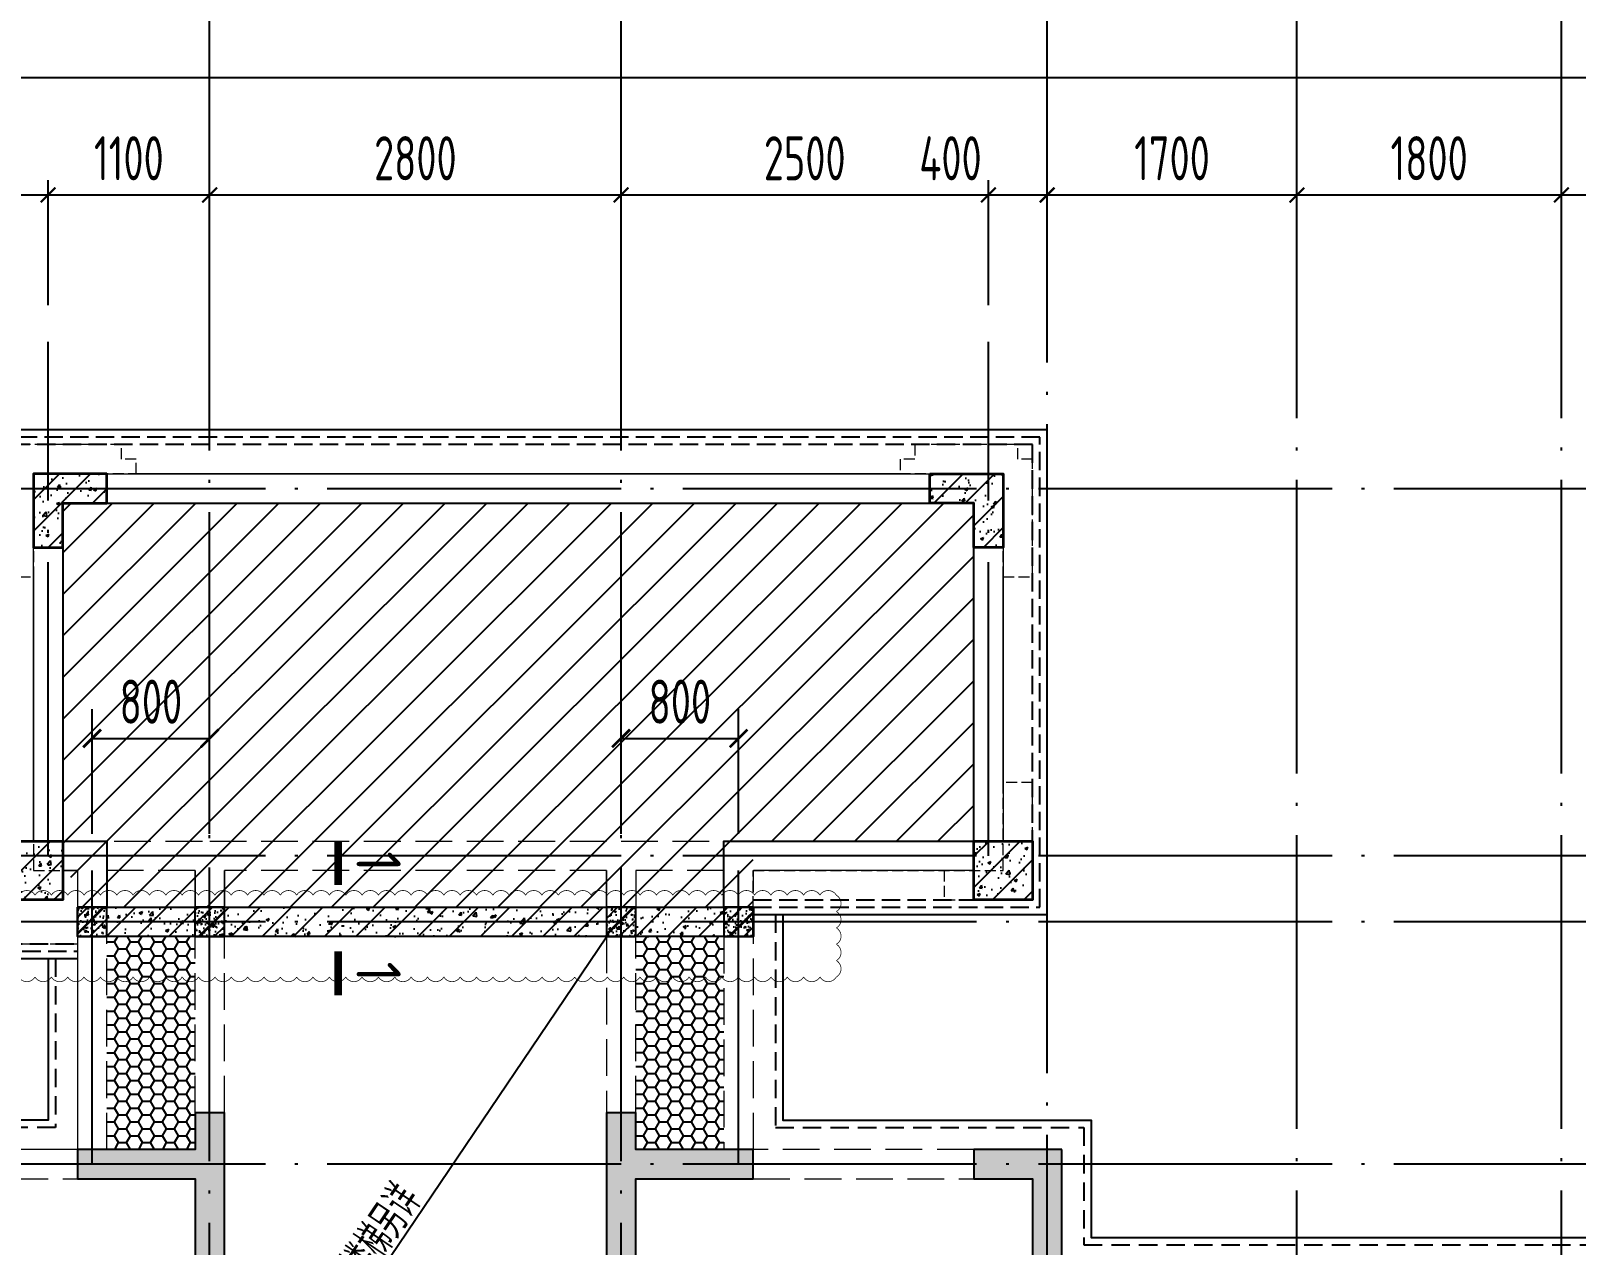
# Model space of a CAD drawing. Extents: x -1307975 to -76406, y -96289 to 379359.
# Drawn here: x -823953 to -813436, y 287817 to 296086 of the extents above; entities that cross this region are included whole.
import ezdxf

# ---------------------------------------------------------------- set-up
doc = ezdxf.new("R2010")
doc.units = 0
doc.header["$LTSCALE"] = 1000
for name, pattern in [('__DASH', [0.35, 0.25, -0.1]), ('DASH', [0.35, 0.25, -0.1]), ('DOTE', [2.42, 2, -0.2, 0.02, -0.2]), ('HIDDEN', [0.375, 0.25, -0.125])]:
    doc.linetypes.add(name, pattern=pattern)
doc.layers.get('0').update_dxf_attribs({"linetype": 'CONTINUOUS'})
doc.layers.get('DEFPOINTS').update_dxf_attribs({"linetype": 'CONTINUOUS'})
for name, color, linetype in [('A-AXIS', 1, 'CONTINUOUS'), ('A-DOTE', 10, 'DOTE'), ('HATCH', 8, 'CONTINUOUS'), ('ROOF', 183, 'CONTINUOUS'), ('S-B板填充', 251, 'CONTINUOUS'), ('S-B板配筋号', 7, 'CONTINUOUS'), ('S-L主梁线', 4, 'DASH'), ('S-Q墙填充', 252, 'CONTINUOUS'), ('S-Q墙实线', 6, 'CONTINUOUS'), ('S-Q墙标注', 3, 'CONTINUOUS'), ('S-Y一般标注', 3, 'CONTINUOUS'), ('S-Z柱填充', 252, 'CONTINUOUS'), ('S-Z柱实线', 6, 'CONTINUOUS'), ('S-构造柱', 212, 'CONTINUOUS'), ('THICK', 6, 'CONTINUOUS'), ('看线', 251, 'CONTINUOUS')]:
    doc.layers.add(name, color=color, linetype=linetype)
doc.layers.add('审图修改', color=2, linetype='CONTINUOUS', plot=False)
doc.layers.add('配箍校核', color=34, linetype='CONTINUOUS', plot=False)
doc.layers.add('平面-看线', color=45, linetype='CONTINUOUS', lineweight=15)
doc.styles.add('TSSD_DIMENSION', font='Tssdeng.shx', dxfattribs={"width": 0.7, "bigfont": 'tssdchn.shx'})
doc.styles.add('TSSD_Label', font='Tssdeng.shx', dxfattribs={"width": 0.7, "bigfont": 'hztxt.shx'})
doc.styles.add('TSSD_REIN', font='tssdeng.shx', dxfattribs={"width": 0.7, "height": 300, "bigfont": 'tssdchn.shx'})
doc.styles.add('结构文字', font='zstxt.shx', dxfattribs={"width": 0.7, "bigfont": 'zshz.shx'})
doc.dimstyles.new('STRUCK', dxfattribs={"dimtxt": 400, "dimasz": 121, "dimexe": 200, "dimexo": 150, "dimgap": 115, "dimtad": 1, "dimdec": 0, "dimdsep": 46, "dimtxsty": '结构文字', "dimblk": 'ARCHTICK', "dimcen": 400, "dimclrd": 3, "dimclre": 3, "dimclrt": 7, "dimadec": 0, "dimazin": 0, "dimtfac": 1, "dimtdec": 0, "dimtix": 1, "dimtmove": 2, "dimatfit": 3, "dimldrblk": '_DIMX', "dimfxl": 1, "dimtolj": 1, "dimtzin": 0, "dimarcsym": 0})
doc.dimstyles.new('TSSD_100_100', dxfattribs={"dimtxt": 300, "dimasz": 100, "dimexe": 100, "dimexo": 250, "dimgap": 100, "dimtad": 1, "dimdec": 0, "dimzin": 0, "dimdsep": 46, "dimtxsty": 'TSSD_DIMENSION', "dimblk": 'ARCHTICK', "dimcen": 0, "dimdle": 100, "dimclrt": 7, "dimadec": 0, "dimazin": 0, "dimtfac": 1, "dimtdec": 0, "dimtix": 1, "dimtmove": 2, "dimatfit": 3, "dimldrblk": 'ARCHTICK', "dimfxl": 1, "dimtolj": 1, "dimtzin": 0, "dimarcsym": 0})
pattern_1 = [(50, (46738.58, -83346.06), (215.17805, -18.82564), [22.5, -247.5]), (355, (46738.58, -83346.06), (-41.6254, 225.65764), [18, -198]), (100.4514, (46756.5, -83347.63), (173.55281, 206.83186), [19.12206, -210.34263]), (46.1842, (46738.58, -83286.06), (320.1723, -49.6557), [33.75, -371.25]), (96.6356, (46765.26, -83290.2), (280.3988, 292.23536), [28.6831, -315.5139]), (351.1842, (46738.58, -83286.06), (280.3986, 292.2356), [27, -297]), (21, (46768.58, -83301.06), (179.07212, -120.78567), [22.5, -247.5]), (326, (46768.58, -83301.06), (72.9946, 217.545), [18, -198]), (71.4514, (46783.5, -83311.13), (252.0668, 96.75915), [19.12206, -210.34263]), (37.5, (46738.58, -83346.06), (3.647957, 99.868156), [0, -195.6, 0, -201, 0, -198.75]), (7.5, (46738.58, -83346.06), (78.92086, 118.323514), [0, -114.6, 0, -191.1, 0, -75.75]), (327.5, (46671.68, -83346.06), (160.14673, -6.76646), [0, -75, 0, -234, 0, -310.5]), (317.5, (46641.68, -83346.06), (174.95585, 30.0315), [0, -97.5, 0, -155.4, 0, -220.5]), (45, (46738.58, -83346.06), (-106.06602, 106.06602), [])]

# ---------------------------------------------------------------- blocks, each defined once
blk = doc.blocks.new('_ArchTick')
at = {"color": 0, "linetype": 'ByBlock', "const_width": 0.15}
blk.add_lwpolyline([(-0.5, -0.5), (0.5, 0.5)], dxfattribs=at)
blk = doc.blocks.new('*D205')
at = {"layer": 'DEFPOINTS', "color": 0, "transparency": 16777216}
for p in [(40700, 22100), (39600, 21100), (40700, 21100)]:
    blk.add_point(p, dxfattribs=at)
at = {"layer": 'S-Y一般标注', "color": 0, "lineweight": -2, "transparency": 16777216}
for p, q in [((39600, 21350), (39600, 22200)), ((40700, 21350), (40700, 22200)), ((39500, 22100), (40800, 22100))]:
    blk.add_line(p, q, dxfattribs=at)
at = {"layer": 'S-Y一般标注', "color": 0, "lineweight": -2, "transparency": 16777216, "xscale": 100, "yscale": 100, "zscale": 100, "rotation": 180}
blk.add_blockref('_ArchTick', (39600, 22100), dxfattribs=at)
at = {"layer": 'S-Y一般标注', "color": 0, "lineweight": -2, "transparency": 16777216, "xscale": 100, "yscale": 100, "zscale": 100}
blk.add_blockref('_ArchTick', (40700, 22100), dxfattribs=at)
at = {"layer": 'S-Y一般标注', "color": 7, "transparency": 16777216, "insert": (40150, 22350), "char_height": 300, "attachment_point": 5, "style": 'TSSD_DIMENSION'}
blk.add_mtext('\\A1;1100', dxfattribs=at)
blk = doc.blocks.new('*D206')
at = {"layer": 'DEFPOINTS', "color": 0, "transparency": 16777216}
for p in [(43500, 22100), (40700, 21100), (43500, 21100)]:
    blk.add_point(p, dxfattribs=at)
at = {"layer": 'S-Y一般标注', "color": 0, "lineweight": -2, "transparency": 16777216}
for p, q in [((40700, 21350), (40700, 22200)), ((43500, 21350), (43500, 22200)), ((40600, 22100), (43600, 22100))]:
    blk.add_line(p, q, dxfattribs=at)
at = {"layer": 'S-Y一般标注', "color": 0, "lineweight": -2, "transparency": 16777216, "xscale": 100, "yscale": 100, "zscale": 100, "rotation": 180}
blk.add_blockref('_ArchTick', (40700, 22100), dxfattribs=at)
at = {"layer": 'S-Y一般标注', "color": 0, "lineweight": -2, "transparency": 16777216, "xscale": 100, "yscale": 100, "zscale": 100}
blk.add_blockref('_ArchTick', (43500, 22100), dxfattribs=at)
at = {"layer": 'S-Y一般标注', "color": 7, "transparency": 16777216, "insert": (42100, 22350), "char_height": 300, "attachment_point": 5, "style": 'TSSD_DIMENSION'}
blk.add_mtext('\\A1;2800', dxfattribs=at)
blk = doc.blocks.new('*D207')
at = {"layer": 'DEFPOINTS', "color": 0, "transparency": 16777216}
for p in [(46400, 22100), (46000, 21100), (46400, 21100)]:
    blk.add_point(p, dxfattribs=at)
at = {"layer": 'S-Y一般标注', "color": 0, "lineweight": -2, "transparency": 16777216}
for p, q in [((46000, 21350), (46000, 22200)), ((46400, 21350), (46400, 22200)), ((45900, 22100), (46500, 22100))]:
    blk.add_line(p, q, dxfattribs=at)
at = {"layer": 'S-Y一般标注', "color": 0, "lineweight": -2, "transparency": 16777216, "xscale": 100, "yscale": 100, "zscale": 100, "rotation": 180}
blk.add_blockref('_ArchTick', (46000, 22100), dxfattribs=at)
at = {"layer": 'S-Y一般标注', "color": 0, "lineweight": -2, "transparency": 16777216, "xscale": 100, "yscale": 100, "zscale": 100}
blk.add_blockref('_ArchTick', (46400, 22100), dxfattribs=at)
at = {"layer": 'S-Y一般标注', "color": 7, "transparency": 16777216, "insert": (45742, 22350), "char_height": 300, "attachment_point": 5, "style": 'TSSD_DIMENSION'}
blk.add_mtext('\\A1;400', dxfattribs=at)
blk = doc.blocks.new('*D208')
at = {"layer": 'DEFPOINTS', "color": 0, "transparency": 16777216}
for p in [(48100, 22100), (46400, 21100), (48100, 21100)]:
    blk.add_point(p, dxfattribs=at)
at = {"layer": 'S-Y一般标注', "color": 0, "lineweight": -2, "transparency": 16777216}
for p, q in [((46400, 21350), (46400, 22200)), ((48100, 21350), (48100, 22200)), ((46300, 22100), (48200, 22100))]:
    blk.add_line(p, q, dxfattribs=at)
at = {"layer": 'S-Y一般标注', "color": 0, "lineweight": -2, "transparency": 16777216, "xscale": 100, "yscale": 100, "zscale": 100, "rotation": 180}
blk.add_blockref('_ArchTick', (46400, 22100), dxfattribs=at)
at = {"layer": 'S-Y一般标注', "color": 0, "lineweight": -2, "transparency": 16777216, "xscale": 100, "yscale": 100, "zscale": 100}
blk.add_blockref('_ArchTick', (48100, 22100), dxfattribs=at)
at = {"layer": 'S-Y一般标注', "color": 7, "transparency": 16777216, "insert": (47250, 22350), "char_height": 300, "attachment_point": 5, "style": 'TSSD_DIMENSION'}
blk.add_mtext('\\A1;1700', dxfattribs=at)
blk = doc.blocks.new('*D209')
at = {"layer": 'DEFPOINTS', "color": 0, "transparency": 16777216}
for p in [(49900, 22100), (48100, 21100), (49900, 21100)]:
    blk.add_point(p, dxfattribs=at)
at = {"layer": 'S-Y一般标注', "color": 0, "lineweight": -2, "transparency": 16777216}
for p, q in [((48100, 21350), (48100, 22200)), ((49900, 21350), (49900, 22200)), ((48000, 22100), (50000, 22100))]:
    blk.add_line(p, q, dxfattribs=at)
at = {"layer": 'S-Y一般标注', "color": 0, "lineweight": -2, "transparency": 16777216, "xscale": 100, "yscale": 100, "zscale": 100, "rotation": 180}
blk.add_blockref('_ArchTick', (48100, 22100), dxfattribs=at)
at = {"layer": 'S-Y一般标注', "color": 0, "lineweight": -2, "transparency": 16777216, "xscale": 100, "yscale": 100, "zscale": 100}
blk.add_blockref('_ArchTick', (49900, 22100), dxfattribs=at)
at = {"layer": 'S-Y一般标注', "color": 7, "transparency": 16777216, "insert": (49000, 22350), "char_height": 300, "attachment_point": 5, "style": 'TSSD_DIMENSION'}
blk.add_mtext('\\A1;1800', dxfattribs=at)
blk = doc.blocks.new('*D210')
at = {"layer": 'DEFPOINTS', "color": 0, "transparency": 16777216}
for p in [(52800, 22100), (49900, 21100), (52800, 21100)]:
    blk.add_point(p, dxfattribs=at)
at = {"layer": 'S-Y一般标注', "color": 0, "lineweight": -2, "transparency": 16777216}
for p, q in [((49900, 21350), (49900, 22200)), ((52800, 21350), (52800, 22200)), ((49800, 22100), (52900, 22100))]:
    blk.add_line(p, q, dxfattribs=at)
at = {"layer": 'S-Y一般标注', "color": 0, "lineweight": -2, "transparency": 16777216, "xscale": 100, "yscale": 100, "zscale": 100, "rotation": 180}
blk.add_blockref('_ArchTick', (49900, 22100), dxfattribs=at)
at = {"layer": 'S-Y一般标注', "color": 0, "lineweight": -2, "transparency": 16777216, "xscale": 100, "yscale": 100, "zscale": 100}
blk.add_blockref('_ArchTick', (52800, 22100), dxfattribs=at)
at = {"layer": 'S-Y一般标注', "color": 7, "transparency": 16777216, "insert": (51350, 22350), "char_height": 300, "attachment_point": 5, "style": 'TSSD_DIMENSION'}
blk.add_mtext('\\A1;2900', dxfattribs=at)
blk = doc.blocks.new('*D212')
at = {"layer": 'DEFPOINTS', "color": 0, "transparency": 16777216}
for p in [(54600, 22900), (4600, 21100), (54600, 21100)]:
    blk.add_point(p, dxfattribs=at)
at = {"layer": 'S-Y一般标注', "color": 0, "lineweight": -2, "transparency": 16777216}
for p, q in [((4600, 21350), (4600, 23000)), ((54600, 21350), (54600, 23000)), ((4500, 22900), (54700, 22900))]:
    blk.add_line(p, q, dxfattribs=at)
at = {"layer": 'S-Y一般标注', "color": 0, "lineweight": -2, "transparency": 16777216, "xscale": 100, "yscale": 100, "zscale": 100, "rotation": 180}
blk.add_blockref('_ArchTick', (4600, 22900), dxfattribs=at)
at = {"layer": 'S-Y一般标注', "color": 0, "lineweight": -2, "transparency": 16777216, "xscale": 100, "yscale": 100, "zscale": 100}
blk.add_blockref('_ArchTick', (54600, 22900), dxfattribs=at)
at = {"layer": 'S-Y一般标注', "color": 7, "transparency": 16777216, "insert": (29600, 23150), "char_height": 300, "attachment_point": 5, "style": 'TSSD_DIMENSION'}
blk.add_mtext('\\A1;50000', dxfattribs=at)
blk = doc.blocks.new('*D227')
at = {"layer": 'DEFPOINTS', "color": 0, "transparency": 16777216}
for p in [(39600, 22100), (37800, 21100), (39600, 21100)]:
    blk.add_point(p, dxfattribs=at)
at = {"layer": 'S-Y一般标注', "color": 0, "lineweight": -2, "transparency": 16777216}
for p, q in [((37800, 21350), (37800, 22200)), ((39600, 21350), (39600, 22200)), ((37700, 22100), (39700, 22100))]:
    blk.add_line(p, q, dxfattribs=at)
at = {"layer": 'S-Y一般标注', "color": 0, "lineweight": -2, "transparency": 16777216, "xscale": 100, "yscale": 100, "zscale": 100, "rotation": 180}
blk.add_blockref('_ArchTick', (37800, 22100), dxfattribs=at)
at = {"layer": 'S-Y一般标注', "color": 0, "lineweight": -2, "transparency": 16777216, "xscale": 100, "yscale": 100, "zscale": 100}
blk.add_blockref('_ArchTick', (39600, 22100), dxfattribs=at)
at = {"layer": 'S-Y一般标注', "color": 7, "transparency": 16777216, "insert": (38700, 22350), "char_height": 300, "attachment_point": 5, "style": 'TSSD_DIMENSION'}
blk.add_mtext('\\A1;1800', dxfattribs=at)
blk = doc.blocks.new('*D228')
at = {"layer": 'DEFPOINTS', "color": 0, "transparency": 16777216}
for p in [(46000, 22100), (43500, 21100), (46000, 21100)]:
    blk.add_point(p, dxfattribs=at)
at = {"layer": 'S-Y一般标注', "color": 0, "lineweight": -2, "transparency": 16777216}
for p, q in [((43500, 21350), (43500, 22200)), ((46000, 21350), (46000, 22200)), ((43400, 22100), (46100, 22100))]:
    blk.add_line(p, q, dxfattribs=at)
at = {"layer": 'S-Y一般标注', "color": 0, "lineweight": -2, "transparency": 16777216, "xscale": 100, "yscale": 100, "zscale": 100, "rotation": 180}
blk.add_blockref('_ArchTick', (43500, 22100), dxfattribs=at)
at = {"layer": 'S-Y一般标注', "color": 0, "lineweight": -2, "transparency": 16777216, "xscale": 100, "yscale": 100, "zscale": 100}
blk.add_blockref('_ArchTick', (46000, 22100), dxfattribs=at)
at = {"layer": 'S-Y一般标注', "color": 7, "transparency": 16777216, "insert": (44750, 22350), "char_height": 300, "attachment_point": 5, "style": 'TSSD_DIMENSION'}
blk.add_mtext('\\A1;2500', dxfattribs=at)
blk = doc.blocks.new('20210729.03492876')
at = {"layer": 'ROOF', "ltscale": 0.8}
for points in [[(40100, 13200), (42100, 13200), (42100, 16500), (34900, 16500), (34900, 12900), (35500, 12900)], [(39900, 13250), (39900, 13700), (41600, 13700), (41600, 16000), (35400, 16000), (35400, 13700), (35700, 13700), (35700, 13250)]]:
    blk.add_lwpolyline(points, dxfattribs=at)
at = {"layer": 'ROOF', "linetype": '__DASH', "ltscale": 0.5}
for points in [[(40100, 13250), (42050, 13250), (42050, 16450), (34950, 16450), (34950, 12950), (35500, 12950)], [(40100, 13300), (42000, 13300), (42000, 16400), (35000, 16400), (35000, 13000), (35500, 13000)]]:
    blk.add_lwpolyline(points, dxfattribs=at)
at = {"layer": '平面-看线', "linetype": 'DASH', "ltscale": 0.3}
for points in [[(40100, 13250), (40100, 13500), (41400, 13500), (41400, 13300), (42000, 13300), (42000, 14100), (41800, 14100), (41800, 15500), (42000, 15500), (42000, 16300), (41900, 16300), (41900, 16400), (41610, 16400), (41610, 16400), (41490, 16400), (41490, 16400), (41200, 16400), (41200, 16300), (41100, 16300), (41100, 16200), (35900, 16200), (35900, 16300), (35800, 16300), (35800, 16400), (35510, 16400), (35510, 16400), (35390, 16400), (35390, 16400), (35100, 16400)], [(35000, 15500), (35200, 15500), (35200, 13700), (35000, 13700)], [(35000, 13000), (35500, 13000)], [(40100, 13250), (40100, 13500), (41800, 13500), (41800, 16200), (35200, 16200), (35200, 13500), (35500, 13500), (35500, 13250)]]:
    blk.add_lwpolyline(points, dxfattribs=at)
at = {"layer": '看线', "color": 201, "linetype": 'HIDDEN', "ltscale": 0.5}
for points in [[(40250, 13200), (40250, 11750), (42350, 11750), (42350, 10950), (48750, 10950), (48750, 9950), (50550, 9950), (50550, 1550), (47600, 1550)], [(35350, 12900), (35350, 11750), (33250, 11750), (33250, 10950), (26850, 10950), (26850, 10950), (25300, 10950)]]:
    blk.add_lwpolyline(points, dxfattribs=at)
at = {"layer": '看线', "color": 201}
for points in [[(40300, 13200), (40300, 11800), (42400, 11800), (42400, 11000), (48800, 11000), (48800, 10000), (50600, 10000), (50600, 1500), (47750, 1500)], [(35300, 12900), (35300, 11800), (33200, 11800), (33200, 11000), (26800, 11000), (26800, 11000), (25300, 11000)]]:
    blk.add_lwpolyline(points, dxfattribs=at)
blk = doc.blocks.new('20210807.15313138')
at = {"layer": 'S-Q墙填充'}
h = blk.add_hatch(color=252, dxfattribs=at)
h.dxf.hatch_style = 1
h.paths.add_polyline_path([(97216, 67840), (97216, 68190), (97016, 68190), (97016, 67940), (96216, 67940), (96216, 67740), (97016, 67740), (97016, 66540), (97216, 66540)])
h = blk.add_hatch(color=252, dxfattribs=at)
h.dxf.hatch_style = 1
h.paths.add_polyline_path([(99816, 67840), (99816, 66540), (100016, 66540), (100016, 67740), (100815, 67740), (100815, 67940), (100016, 67940), (100016, 68190), (99816, 68190)])
h = blk.add_hatch(color=252, dxfattribs=at)
h.dxf.hatch_style = 1
h.paths.add_polyline_path([(102916, 67940), (102316, 67940), (102316, 67740), (102716, 67740), (102716, 66940), (102916, 66940)])
at = {"layer": 'S-Z柱填充'}
h = blk.add_hatch(dxfattribs=at)
h.set_pattern_fill('ARMORED', color=256, scale=30, style=0)
h.set_pattern_definition(pattern_1)
h.paths.add_polyline_path([(96416, 72540), (95916, 72540), (95916, 72040), (96116, 72040), (96116, 72340), (96416, 72340)])
h = blk.add_hatch(dxfattribs=at)
h.set_pattern_fill('ARMORED', color=256, scale=30, style=0)
h.set_pattern_definition(pattern_1)
h.paths.add_polyline_path([(102016, 72540), (102516, 72540), (102516, 72040), (102316, 72040), (102316, 72340), (102016, 72340)])
h = blk.add_hatch(dxfattribs=at)
h.set_pattern_fill('ARMORED', color=256, scale=30, style=0)
h.set_pattern_definition([(50, (-309692.94, 38050.78), (215.178055, -18.82564), [22.5, -247.5]), (355, (-309692.94, 38050.78), (-41.6254, 225.65764), [18, -198]), (100.4514, (-309675.01, 38049.21), (173.55281, 206.83186), [19.12206, -210.34263]), (46.1842, (-309692.94, 38110.78), (320.17231, -49.6557), [33.75, -371.25]), (96.6356, (-309666.26, 38106.64), (280.3988, 292.23536), [28.68309, -315.5139]), (351.1842, (-309692.94, 38110.78), (280.39858, 292.23558), [27, -297]), (21, (-309662.94, 38095.78), (179.072116, -120.78567), [22.5, -247.5]), (326, (-309662.94, 38095.78), (72.9946, 217.54501), [18, -198]), (71.4514, (-309648.02, 38085.71), (252.06679, 96.75915), [19.12206, -210.34263]), (37.5, (-309692.945, 38050.78), (3.647957, 99.868156), [0, -195.6, 0, -201, 0, -198.75]), (7.5, (-309692.94, 38050.78), (78.92086, 118.323514), [0, -114.6, 0, -191.1, 0, -75.75]), (327.5, (-309759.845, 38050.78), (160.146731, -6.766462), [0, -75, 0, -234, 0, -310.5]), (317.5, (-309789.84, 38050.78), (174.95585, 30.031495), [0, -97.5, 0, -155.4, 0, -220.5]), (45, (-309692.94, 38050.78), (-106.066017, 106.066017), [])])
h.paths.add_polyline_path([(95716, 70040), (96116, 70040), (96116, 69640), (95716, 69640)])
h = blk.add_hatch(dxfattribs=at)
h.set_pattern_fill('ARMORED', color=256, scale=30, style=0)
h.set_pattern_definition([(50, (-310092.94, 38050.78), (215.178055, -18.82564), [22.5, -247.5]), (355, (-310092.94, 38050.78), (-41.6254, 225.65764), [18, -198]), (100.4514, (-310075.01, 38049.2), (173.55281, 206.83186), [19.12206, -210.34263]), (46.1842, (-310092.94, 38110.78), (320.17231, -49.6557), [33.75, -371.25]), (96.6356, (-310066.26, 38106.64), (280.3988, 292.23536), [28.68309, -315.5139]), (351.1842, (-310092.94, 38110.78), (280.39858, 292.23558), [27, -297]), (21, (-310062.94, 38095.78), (179.072116, -120.78567), [22.5, -247.5]), (326, (-310062.94, 38095.78), (72.9946, 217.54501), [18, -198]), (71.4514, (-310048.02, 38085.71), (252.06679, 96.75915), [19.12206, -210.34263]), (37.5, (-310092.945, 38050.78), (3.647957, 99.868156), [0, -195.6, 0, -201, 0, -198.75]), (7.5, (-310092.94, 38050.78), (78.92086, 118.323514), [0, -114.6, 0, -191.1, 0, -75.75]), (327.5, (-310159.845, 38050.78), (160.146731, -6.766462), [0, -75, 0, -234, 0, -310.5]), (317.5, (-310189.84, 38050.78), (174.95585, 30.031495), [0, -97.5, 0, -155.4, 0, -220.5]), (45, (-310092.94, 38050.78), (-106.066017, 106.066017), [])])
h.paths.add_polyline_path([(102316, 70040), (102716, 70040), (102716, 69640), (102316, 69640)])
at = {"layer": 'S-L主梁线', "linetype": 'ByBlock', "lineweight": 18}
for p, q in [((96316, 72540), (102016, 72540)), ((95916, 70040), (95916, 72140)), ((102516, 72040), (102516, 70040)), ((96216, 69840), (96216, 67940)), ((102316, 69840), (100816, 69840)), ((96216, 69590), (96216, 69590)), ((96416, 69590), (97016, 69590)), ((97216, 69590), (99816, 69590)), ((100016, 69590), (100616, 69589)), ((96216, 67940), (94716, 67940))]:
    blk.add_line(p, q, dxfattribs=at)
at = {"layer": 'S-L主梁线', "linetype": 'DASH', "lineweight": 18}
for p, q in [((102016, 72340), (96316, 72340)), ((96116, 72140), (96116, 70040)), ((102316, 70040), (102316, 72040)), ((96116, 70040), (97116, 70040)), ((97116, 70040), (99916, 70040)), ((99916, 70040), (100716, 70040)), ((100716, 70040), (102316, 70040)), ((96216, 69840), (96116, 69840)), ((96416, 69490), (96416, 69840)), ((96416, 69840), (96416, 69590)), ((97016, 69840), (96416, 69840)), ((97016, 69840), (97016, 69590)), ((97016, 69590), (97016, 69840)), ((97216, 69590), (97216, 69840)), ((97216, 69840), (97216, 69590)), ((99816, 69840), (97216, 69840)), ((99816, 69840), (99816, 69590)), ((99816, 69590), (99816, 69840)), ((100016, 69840), (100016, 69590)), ((100016, 69840), (100016, 69590)), ((100616, 69840), (100016, 69840)), ((100616, 69840), (100616, 69589)), ((100616, 69589), (100616, 69840)), ((100816, 67940), (100816, 69840)), ((97016, 69390), (96416, 69390)), ((96416, 67940), (96416, 69390)), ((97016, 68190), (97016, 69390)), ((97216, 68190), (97216, 69390)), ((99816, 69390), (97216, 69390)), ((99816, 69390), (99816, 68190)), ((100616, 69389), (100016, 69390)), ((100016, 68190), (100016, 69390)), ((100616, 69389), (100616, 67940)), ((102316, 67940), (100816, 67940)), ((94716, 67740), (96216, 67740)), ((100815, 67740), (102316, 67740))]:
    blk.add_line(p, q, dxfattribs=at)
at = {"layer": 'S-Q墙实线'}
blk.add_lwpolyline([(97216, 67840), (97216, 68190), (97016, 68190), (97016, 67940), (96216, 67940), (96216, 67740), (97016, 67740), (97016, 66540), (97216, 66540), (97216, 67840)], dxfattribs=at)
for points in [[(99816, 67840), (99816, 66540), (100016, 66540), (100016, 67740), (100815, 67740), (100815, 67940), (100016, 67940), (100016, 68190), (99816, 68190)], [(102916, 67940), (102316, 67940), (102316, 67740), (102716, 67740), (102716, 66940), (102916, 66940)]]:
    blk.add_lwpolyline(points, close=True, dxfattribs=at)
at = {"layer": 'S-Z柱实线', "lineweight": 35}
for points in [[(96416, 72540), (95916, 72540), (95916, 72040), (96116, 72040), (96116, 72340), (96416, 72340), (96416, 72540)], [(102016, 72540), (102516, 72540), (102516, 72040), (102316, 72040), (102316, 72340), (102016, 72340), (102016, 72540)]]:
    blk.add_lwpolyline(points, dxfattribs=at)
for points in [[(95716, 70040), (96116, 70040), (96116, 69640), (95716, 69640)], [(102316, 70040), (102716, 70040), (102716, 69640), (102316, 69640)]]:
    blk.add_lwpolyline(points, close=True, dxfattribs=at)
blk = doc.blocks.new('20210730.02141516')
at = {"layer": 'S-构造柱'}
h = blk.add_hatch(dxfattribs=at)
h.set_pattern_fill('ARMORED', color=256, scale=15, angle=-90, style=0)
h.set_pattern_definition([(320, (-154189.41, 3278673.45), (-9.4128202, -107.5890274), [11.25, -123.75]), (265, (-154189.41, 3278673.45), (112.82882, 20.8127), [9, -99]), (10.4514, (-154190.19, 3278664.49), (103.4159313, -86.7764073), [9.5610285, -105.1713168]), (316.1842, (-154159.41, 3278673.45), (-24.827852, -160.0861573), [16.875, -185.625]), (6.6356, (-154161.48, 3278660.11), (146.117681, -140.199406), [14.341543, -157.75695]), (261.1842, (-154159.41, 3278673.45), (146.11779, -140.199292), [13.5, -148.5]), (291, (-154166.91, 3278658.45), (-60.3928336, -89.5360578), [11.25, -123.75]), (236, (-154166.91, 3278658.45), (108.7725068, -36.4972998), [9, -99]), (341.4514, (-154171.94, 3278650.99), (48.3795745, -126.0333943), [9.5610285, -105.1713168]), (307.5, (-154189.41, 3278673.454), (49.93407807, -1.8239783), [0, -97.8, 0, -100.5, 0, -99.375]), (277.5, (-154189.41, 3278673.454), (59.1617568, -39.4604306), [0, -57.3, 0, -95.55, 0, -37.875]), (237.5, (-154189.41, 3278706.904), (-3.38323076, -80.07336543), [0, -37.5, 0, -117, 0, -155.25]), (227.5, (-154189.41, 3278721.904), (15.0157473, -87.4779254), [0, -48.75, 0, -77.7, 0, -110.25]), (315, (-154189.41, 3278673.454), (53.0330086, 53.0330086), [])])
h.paths.add_polyline_path([(200, 200), (200, 0), (0, 0), (0, 200)])
blk.add_lwpolyline([(200, 200), (200, 0), (0, 0), (0, 200)], close=True, dxfattribs=at)
blk = doc.blocks.new('20210809.18285270')
at = {"layer": 'ROOF', "xscale": -1, "rotation": 4.61764226855621e-08}
for p in [(35500, 12550), (36300, 12550), (39100, 12550), (39900, 12550)]:
    blk.add_blockref('20210730.02141516', p, dxfattribs=at)
blk = doc.blocks.new('*D974')
at = {"layer": 'DEFPOINTS', "color": 0, "transparency": 16777216}
for p in [(-822736, 291268), (-823536, 290468), (-822736, 290468)]:
    blk.add_point(p, dxfattribs=at)
at = {"layer": 'S-Q墙标注', "color": 3, "lineweight": -2, "transparency": 16777216}
for p, q in [((-823536, 290618), (-823536, 291468)), ((-822736, 290618), (-822736, 291468)), ((-823536, 291268), (-822736, 291268))]:
    blk.add_line(p, q, dxfattribs=at)
at = {"layer": 'S-Q墙标注', "color": 3, "lineweight": -2, "transparency": 16777216, "xscale": 121, "yscale": 121, "zscale": 121, "rotation": 180}
blk.add_blockref('_ArchTick', (-823536, 291268), dxfattribs=at)
at = {"layer": 'S-Q墙标注', "color": 3, "lineweight": -2, "transparency": 16777216, "xscale": 121, "yscale": 121, "zscale": 121}
blk.add_blockref('_ArchTick', (-822736, 291268), dxfattribs=at)
at = {"layer": 'S-Q墙标注', "color": 7, "transparency": 16777216, "insert": (-823136, 291518), "char_height": 300, "attachment_point": 5, "style": 'TSSD_REIN'}
blk.add_mtext('\\A1;800', dxfattribs=at)
blk = doc.blocks.new('_DIMX')
blk.add_line((-150, 0), (150, 0))
at = {"const_width": 50}
blk.add_lwpolyline([(-70, -70), (70, 70)], dxfattribs=at)
blk = doc.blocks.new('*D975')
at = {"layer": 'DEFPOINTS', "color": 0, "transparency": 16777216}
for p in [(-819136, 291268), (-819936, 290468), (-819136, 290468)]:
    blk.add_point(p, dxfattribs=at)
at = {"layer": 'S-Q墙标注', "color": 3, "lineweight": -2, "transparency": 16777216}
for p, q in [((-819936, 290618), (-819936, 291468)), ((-819136, 290618), (-819136, 291468)), ((-819936, 291268), (-819136, 291268))]:
    blk.add_line(p, q, dxfattribs=at)
at = {"layer": 'S-Q墙标注', "color": 3, "lineweight": -2, "transparency": 16777216, "xscale": 121, "yscale": 121, "zscale": 121, "rotation": 180}
blk.add_blockref('_ArchTick', (-819936, 291268), dxfattribs=at)
at = {"layer": 'S-Q墙标注', "color": 3, "lineweight": -2, "transparency": 16777216, "xscale": 121, "yscale": 121, "zscale": 121}
blk.add_blockref('_ArchTick', (-819136, 291268), dxfattribs=at)
at = {"layer": 'S-Q墙标注', "color": 7, "transparency": 16777216, "insert": (-819536, 291518), "char_height": 300, "attachment_point": 5, "style": 'TSSD_REIN'}
blk.add_mtext('\\A1;800', dxfattribs=at)
blk = doc.blocks.new('20210726.16350016')
at = {"layer": 'A-AXIS'}
for p, q in [((40700, 21100), (40700, 23900)), ((43500, 21100), (43500, 23900)), ((46400, 21100), (46400, 23900)), ((48100, 21100), (48100, 23900)), ((49900, 21100), (49900, 23900))]:
    blk.add_line(p, q, dxfattribs=at)
at = {"layer": 'A-DOTE'}
for p, q in [((39600, 17600), (39600, 21100)), ((40700, 13100.3), (40700, 21100)), ((43500, 13100.3), (43500, 21100)), ((46000, 17600), (46000, 21100)), ((46400, 13700), (46400, 21100)), ((48100, 10900), (48100, 21100)), ((49900, 10900), (49900, 21100)), ((55600, 20100), (3600, 20100)), ((55600, 17600), (3600, 17600)), ((39900, 15500), (39900, 17600)), ((44300, 15500), (44300, 17600)), ((55600, 17150), (3600, 17150)), ((55600, 15500), (3600, 15500))]:
    blk.add_line(p, q, dxfattribs=at)
at = {"layer": 'S-Y一般标注'}
for base, p1, p2, picture, middle in [((54600, 22900), (4600, 21100), (54600, 21100), '*D212', (29600, 23150)), ((39600, 22100), (37800, 21100), (39600, 21100), '*D227', (38700, 22350)), ((40700, 22100), (39600, 21100), (40700, 21100), '*D205', (40150, 22350)), ((43500, 22100), (40700, 21100), (43500, 21100), '*D206', (42100, 22350)), ((46000, 22100), (43500, 21100), (46000, 21100), '*D228', (44750, 22350)), ((48100, 22100), (46400, 21100), (48100, 21100), '*D208', (47250, 22350)), ((49900, 22100), (48100, 21100), (49900, 21100), '*D209', (49000, 22350)), ((52800, 22100), (49900, 21100), (52800, 21100), '*D210', (51350, 22350))]:
    dim = blk.add_linear_dim(base=base, p1=p1, p2=p2, dimstyle='TSSD_100_100', dxfattribs=at)
    dim.commit()
    dim.dimension.update_dxf_attribs({"geometry": picture, "text_midpoint": middle})
dim = blk.add_linear_dim(base=(46400, 22100), p1=(46000, 21100), p2=(46400, 21100), dimstyle='TSSD_100_100', dxfattribs=at)
dim.commit()
dim.dimension.update_dxf_attribs({"geometry": '*D207', "text_midpoint": (45741.9, 22350), "dimtype": 160})

msp = doc.modelspace()

# ---------------------------------------------------------------- hatches: boundary and pattern name
at = {"layer": 'HATCH'}
h = msp.add_hatch(dxfattribs=at)
h.set_pattern_fill('ARMORED', color=252, scale=30, style=0)
h.set_pattern_definition([(50, (-695874.46, 4037.88), (215.17805, -18.82564), [22.5, -247.5]), (355, (-695874.46, 4037.88), (-41.6254, 225.65764), [18, -198]), (100.4514, (-695856.52, 4036.3), (173.55281, 206.83186), [19.12206, -210.34263]), (46.1842, (-695874.46, 4097.88), (320.17231, -49.6557), [33.75, -371.25]), (96.6356, (-695847.77, 4093.74), (280.3988, 292.23536), [28.6831, -315.5139]), (351.1842, (-695874.46, 4097.88), (280.3986, 292.23558), [27, -297]), (21, (-695844.46, 4082.88), (179.07212, -120.78567), [22.5, -247.5]), (326, (-695844.46, 4082.88), (72.9946, 217.54501), [18, -198]), (71.4514, (-695829.53, 4072.81), (252.06679, 96.75915), [19.12206, -210.34263]), (37.5, (-695874.456, 4037.88), (3.647957, 99.868156), [0, -195.6, 0, -201, 0, -198.75]), (7.5, (-695874.46, 4037.88), (78.92086, 118.323514), [0, -114.6, 0, -191.1, 0, -75.75]), (327.5, (-695941.356, 4037.88), (160.14673, -6.766462), [0, -75, 0, -234, 0, -310.5]), (317.5, (-695971.36, 4037.88), (174.95585, 30.031495), [0, -97.5, 0, -155.4, 0, -220.5]), (45, (-695874.46, 4037.88), (-106.06602, 106.06602), [])])
h.paths.add_polyline_path([(-823635.75, 290118.39), (-819035.57, 290118.4), (-819035.57, 289918.49), (-823635.75, 289918.48)])
at = {"layer": 'S-B板填充'}
h = msp.add_hatch(dxfattribs=at)
h.set_pattern_fill('METAL', color=256, scale=50, style=0)
h.set_pattern_definition([(45, (-761102.05, 138224.62), (-141.42136, 141.42136), [])])
edge = h.paths.add_edge_path()
edge.add_line((-819035.99, 290118.42), (-823635.77, 290118.48))
edge.add_line((-823635.77, 290118.48), (-823735.98, 290568.48))
edge.add_line((-823735.98, 290568.48), (-823735.98, 290568.48))
edge.add_line((-823735.98, 290568.48), (-823735.98, 292868.48))
edge.add_line((-823735.98, 292868.48), (-817535.99, 292868.48))
edge.add_line((-817535.99, 292868.48), (-817535.99, 290568.48))
edge.add_line((-817535.99, 290568.48), (-819036.01, 290568.51))
edge.add_line((-819036.01, 290568.51), (-819035.99, 290118.48))
at = {"layer": 'S-B板填充', "linetype": 'ByBlock'}
h = msp.add_hatch(dxfattribs=at)
h.set_pattern_fill('HONEY', color=252, scale=17.142857, style=0)
h.set_pattern_definition([(0, (-767756.706, 106332.216), (81.642857, 47.136514), [54.42857, -108.857143]), (120, (-767756.706, 106332.216), (-81.642847, 47.136531), [54.42857, -108.857143]), (60, (-767756.706, 106332.216), (1e-05, 94.273045), [-108.857143, 54.42857])])
h.paths.add_polyline_path([(-823435.47, 288468.62), (-822835.33, 288468.62), (-822835.47, 289918.59), (-823435.47, 289918.59)])
h = msp.add_hatch(dxfattribs=at)
h.set_pattern_fill('HONEY', color=252, scale=17.142857, style=0)
h.set_pattern_definition([(0, (-764156.896, 106332.35), (81.642857, 47.136514), [54.42857, -108.857143]), (120, (-764156.896, 106332.35), (-81.642847, 47.136531), [54.42857, -108.857143]), (60, (-764156.896, 106332.35), (1e-05, 94.273045), [-108.857143, 54.42857])])
h.paths.add_polyline_path([(-819835.66, 288468.76), (-819235.52, 288468.76), (-819235.53, 289918.5), (-819835.72, 289918.57)])

# ---------------------------------------------------------------- linework, layer by layer
at = {"layer": 'S-B板配筋号', "color": 1}
msp.add_lwpolyline([(-822635.54, 286067), (-820036.03, 289916.73)], dxfattribs=at)
at = {"layer": 'THICK', "const_width": 50}
for points in [[(-821861.38, 290269.25), (-821861.38, 290569.25)], [(-821861.38, 289818.64), (-821861.38, 289518.64)]]:
    msp.add_lwpolyline(points, dxfattribs=at)
at = {"layer": '审图修改', "const_width": 5}
msp.add_lwpolyline([(-824035.95, 290199.95, -0.57735027), (-823924.65, 290199.95, -0.57735027), (-823813.35, 290199.95, -0.57735027), (-823702.05, 290199.95, -0.57735027), (-823590.75, 290199.95, -0.57735027), (-823479.45, 290199.95, -0.57735027), (-823368.14, 290199.95, -0.57735027), (-823256.84, 290199.95, -0.57735027), (-823145.54, 290199.95, -0.57735027), (-823034.24, 290199.95, -0.57735027), (-822922.94, 290199.95, -0.57735027), (-822811.64, 290199.95, -0.57735027), (-822700.34, 290199.95, -0.57735027), (-822589.04, 290199.95, -0.57735027), (-822477.74, 290199.95, -0.57735027), (-822366.44, 290199.95, -0.57735027), (-822255.14, 290199.95, -0.57735027), (-822143.84, 290199.95, -0.57735027), (-822032.53, 290199.95, -0.57735027), (-821921.23, 290199.95, -0.57735027), (-821809.93, 290199.95, -0.57735027), (-821698.63, 290199.95, -0.57735027), (-821587.33, 290199.95, -0.57735027), (-821476.03, 290199.95, -0.57735027), (-821364.73, 290199.95, -0.57735027), (-821253.43, 290199.95, -0.57735027), (-821142.13, 290199.95, -0.57735027), (-821030.83, 290199.95, -0.57735027), (-820919.53, 290199.95, -0.57735027), (-820808.23, 290199.95, -0.57735027), (-820696.93, 290199.95, -0.57735027), (-820585.62, 290199.95, -0.57735027), (-820474.32, 290199.95, -0.57735027), (-820363.02, 290199.95, -0.57735027), (-820251.72, 290199.95, -0.57735027), (-820140.42, 290199.95, -0.57735027), (-820029.12, 290199.95, -0.57735027), (-819917.82, 290199.95, -0.57735027), (-819806.52, 290199.95, -0.57735027), (-819695.22, 290199.95, -0.57735027), (-819583.92, 290199.95, -0.57735027), (-819472.62, 290199.95, -0.57735027), (-819361.32, 290199.95, -0.57735027), (-819250.01, 290199.95, -0.57735027), (-819138.71, 290199.95, -0.57735027), (-819027.41, 290199.95, -0.57735027), (-818916.11, 290199.95, -0.57735027), (-818804.81, 290199.95, -0.57735027), (-818693.51, 290199.95, -0.57735027), (-818582.21, 290199.95, -0.57735027), (-818470.91, 290199.95, -0.57735027), (-818470.91, 290088.65, -0.57735027), (-818470.91, 289977.35, -0.57735027), (-818470.91, 289866.05, -0.57735027), (-818470.91, 289754.75, -0.57735027), (-818470.91, 289643.45, -0.57735027), (-818582.21, 289643.45, -0.57735027), (-818693.51, 289643.45, -0.57735027), (-818804.81, 289643.45, -0.57735027), (-818916.11, 289643.45, -0.57735027), (-819027.41, 289643.45, -0.57735027), (-819138.71, 289643.45, -0.57735027), (-819250.01, 289643.45, -0.57735027), (-819361.32, 289643.45, -0.57735027), (-819472.62, 289643.45, -0.57735027), (-819583.92, 289643.45, -0.57735027), (-819695.22, 289643.45, -0.57735027), (-819806.52, 289643.45, -0.57735027), (-819917.82, 289643.45, -0.57735027), (-820029.12, 289643.45, -0.57735027), (-820140.42, 289643.45, -0.57735027), (-820251.72, 289643.45, -0.57735027), (-820363.02, 289643.45, -0.57735027), (-820474.32, 289643.45, -0.57735027), (-820585.62, 289643.45, -0.57735027), (-820696.93, 289643.45, -0.57735027), (-820808.23, 289643.45, -0.57735027), (-820919.53, 289643.45, -0.57735027), (-821030.83, 289643.45, -0.57735027), (-821142.13, 289643.45, -0.57735027), (-821253.43, 289643.45, -0.57735027), (-821364.73, 289643.45, -0.57735027), (-821476.03, 289643.45, -0.57735027), (-821587.33, 289643.45, -0.57735027), (-821698.63, 289643.45, -0.57735027), (-821809.93, 289643.45, -0.57735027), (-821921.23, 289643.45, -0.57735027), (-822032.53, 289643.45, -0.57735027), (-822143.84, 289643.45, -0.57735027), (-822255.14, 289643.45, -0.57735027), (-822366.44, 289643.45, -0.57735027), (-822477.74, 289643.45, -0.57735027), (-822589.04, 289643.45, -0.57735027), (-822700.34, 289643.45, -0.57735027), (-822811.64, 289643.45, -0.57735027), (-822922.94, 289643.45, -0.57735027), (-823034.24, 289643.45, -0.57735027), (-823145.54, 289643.45, -0.57735027), (-823256.84, 289643.45, -0.57735027), (-823368.14, 289643.45, -0.57735027), (-823479.45, 289643.45, -0.57735027), (-823590.75, 289643.45, -0.57735027), (-823702.05, 289643.45, -0.57735027), (-823813.35, 289643.45, -0.57735027), (-823924.65, 289643.45, -0.57735027), (-824035.95, 289643.45, -0.57735027)], format="xyb", dxfattribs=at)
at = {"layer": '审图修改'}
msp.add_lwpolyline([(-823635.75, 290118.39), (-819035.57, 290118.4), (-819035.57, 289918.49), (-823635.75, 289918.48)], close=True, dxfattribs=at)

# ---------------------------------------------------------------- block references
msp.add_blockref('20210729.03492876', (-859135.99, 276868.48))
at = {"layer": 'A-DOTE'}
msp.add_blockref('20210726.16350016', (-863435.99, 272868.44), dxfattribs=at)
at = {"layer": 'S-Q墙填充'}
msp.add_blockref('20210807.15313138', (-919851.63, 220528.94), dxfattribs=at)
at = {"layer": '配箍校核'}
msp.add_blockref('20210809.18285270', (-858936, 277368.32), dxfattribs=at)

# ---------------------------------------------------------------- texts
at = {"layer": 'S-B板配筋号', "color": 1, "style": 'TSSD_REIN', "width": 0.7}
msp.add_text('楼梯另详', height=250, rotation=55.970982, dxfattribs=at).set_placement((-821645.85, 287573.12))
at = {"layer": 'THICK', "style": 'TSSD_Label'}
for p in [(-821736.38, 290500.02), (-821736.38, 289749.41)]:
    msp.add_text('1', height=300, rotation=270, dxfattribs=at).set_placement(p)

# ---------------------------------------------------------------- dimensions: what is measured, and where the dimension line sits
at = {"layer": 'S-Q墙标注'}
for base, p1, p2, picture, middle in [((-822735.99, 291268.48), (-823535.99, 290468.48), (-822735.99, 290468.48), '*D974', (-823135.99, 291518.48)), ((-819135.99, 291268.48), (-819935.99, 290468.48), (-819135.99, 290468.48), '*D975', (-819535.99, 291518.48))]:
    dim = msp.add_linear_dim(base=base, p1=p1, p2=p2, dimstyle='STRUCK', override={"dimtxt": 300, "dimgap": 100, "dimtxsty": 'TSSD_REIN'}, dxfattribs=at)
    dim.commit()
    dim.dimension.update_dxf_attribs({"geometry": picture, "text_midpoint": middle})

doc.saveas('drawing.dxf')
